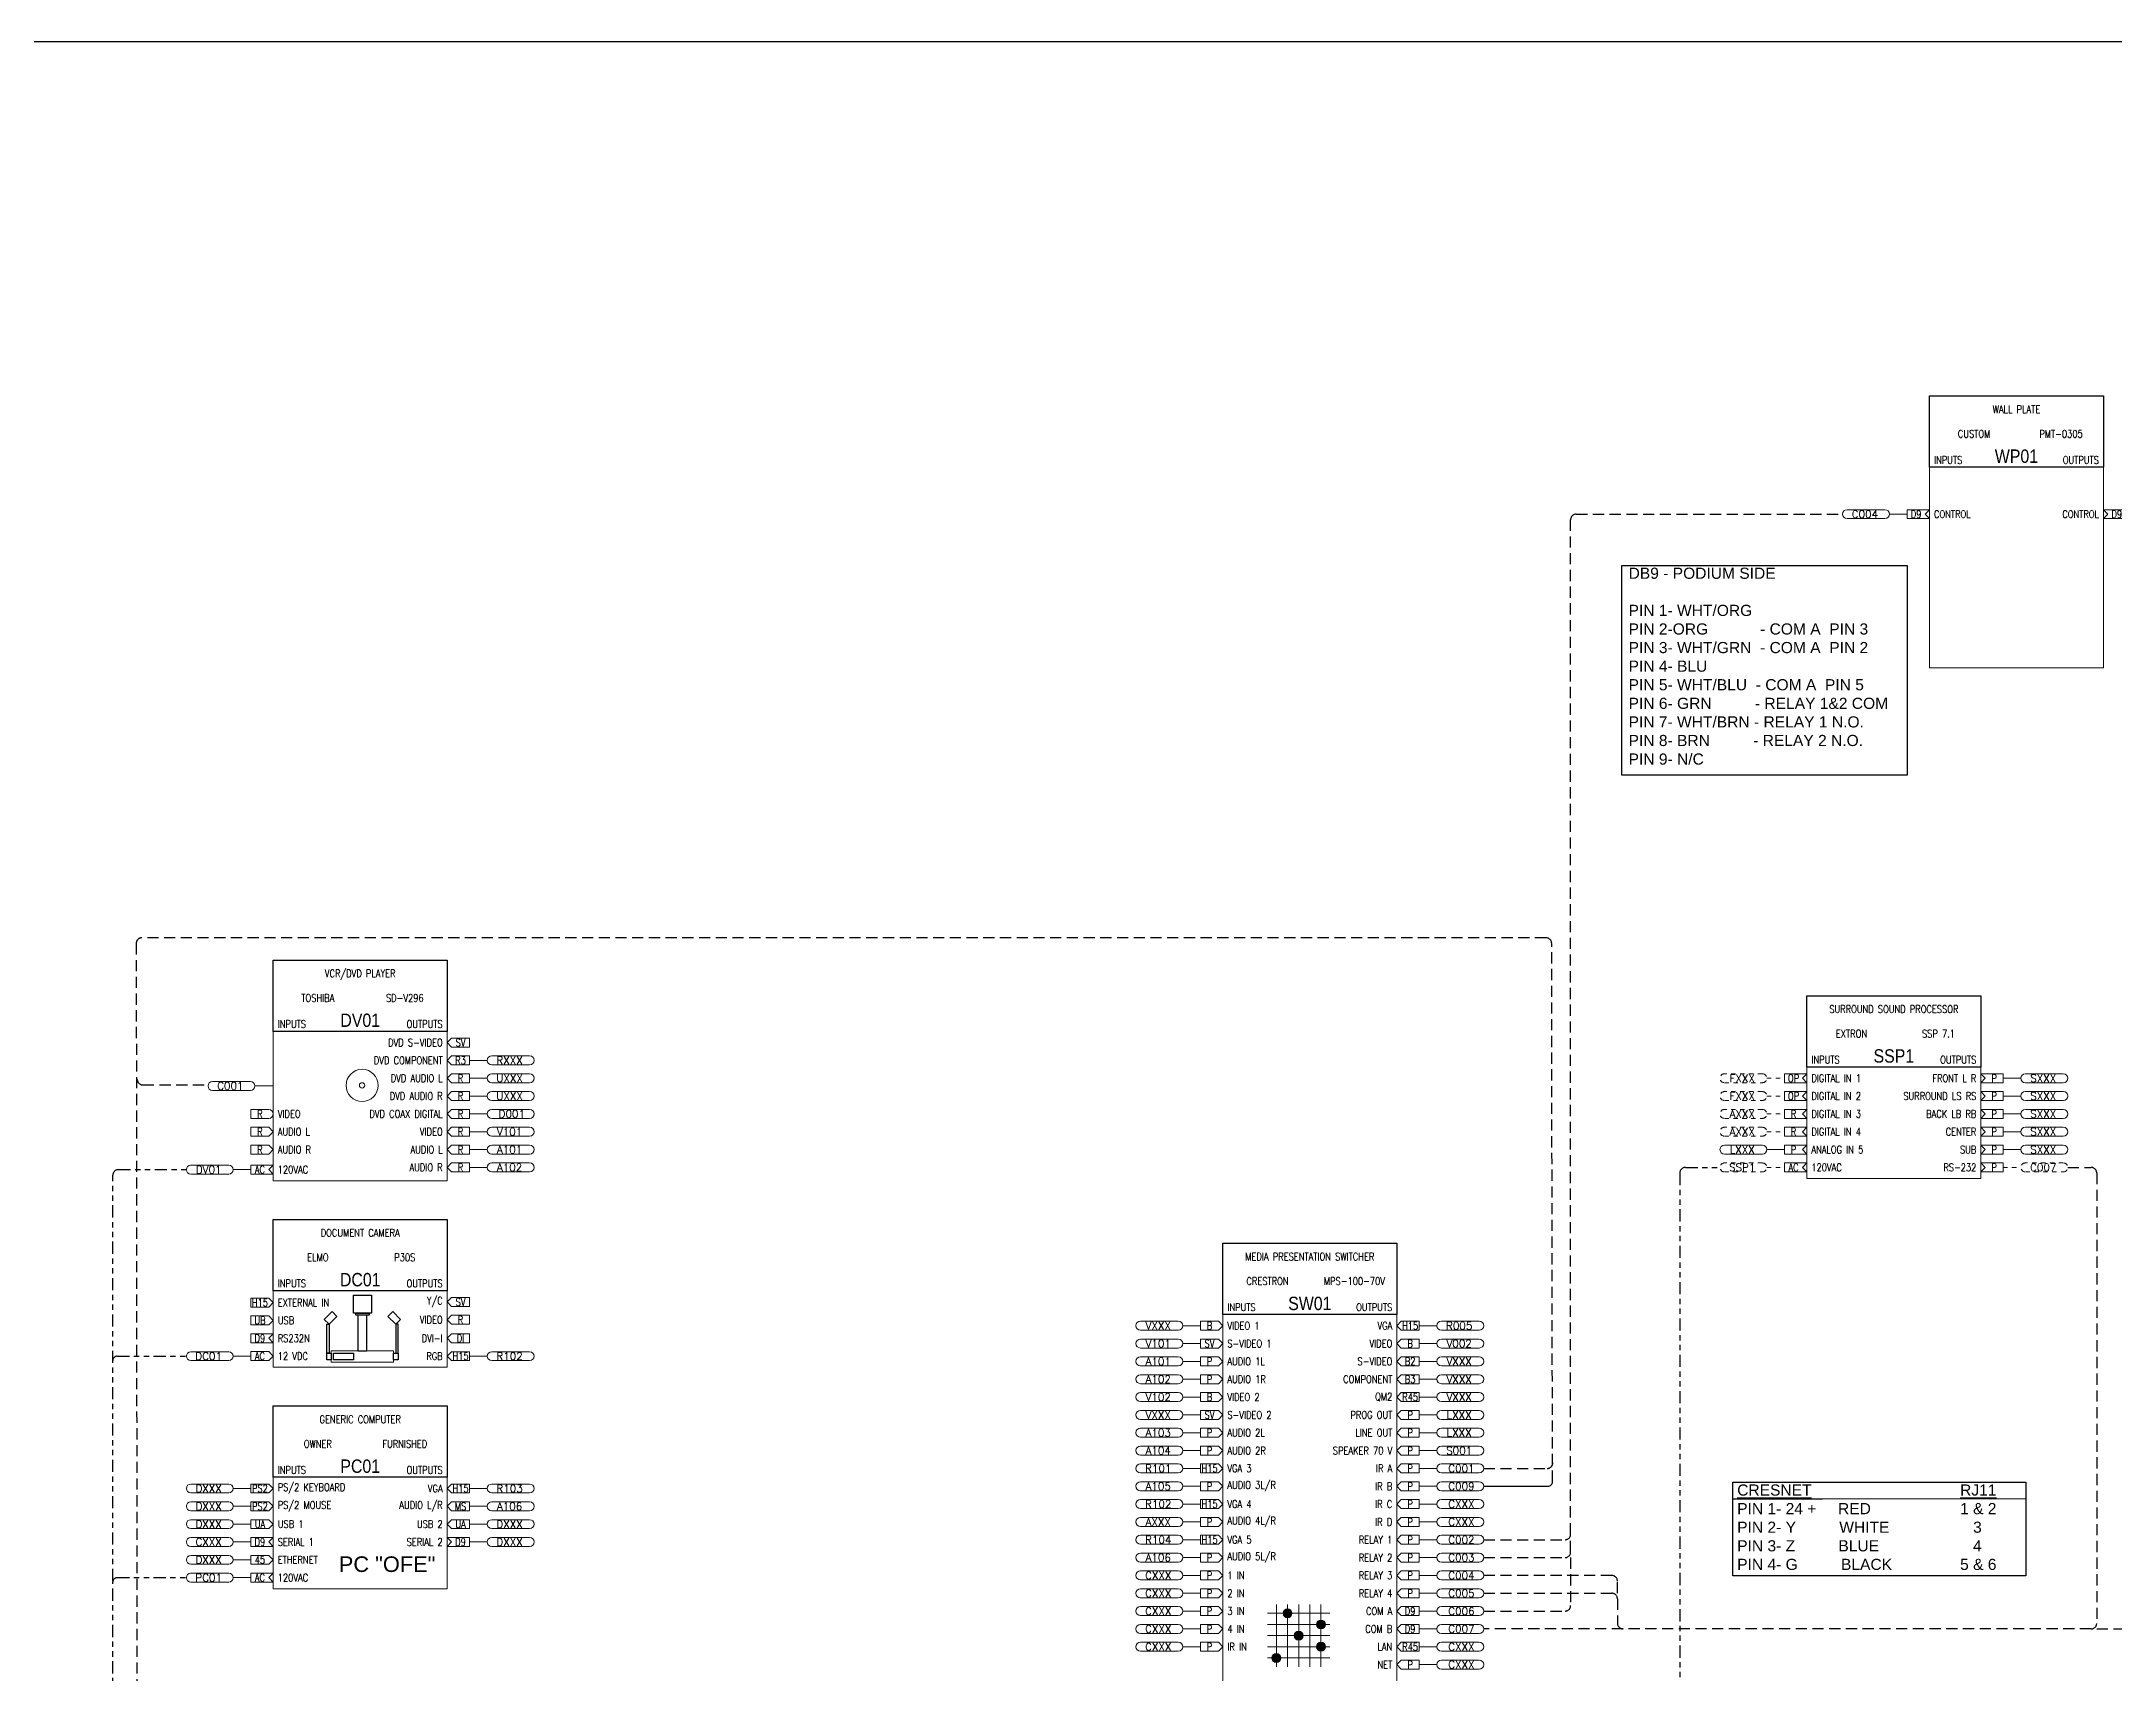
# Model space of a CAD drawing. Header units: inches. Extents: x -21 to 1517, y -4 to 60.
# Drawn here: x 170.2 to 216.7, y 22.9 to 59.5 of the extents above; entities that cross this region are included whole.
import ezdxf
from ezdxf.enums import TextEntityAlignment as Align

# ---------------------------------------------------------------- set-up
doc = ezdxf.new("R2010")
doc.units = ezdxf.units.IN
doc.header["$MEASUREMENT"] = 0
for name, pattern in [('5LVL-VID', [0.625, 0.25, -0.0625, 0, -0.0625, 0, -0.0625, 0, -0.0625, 0, -0.0625, 0, -0.0625]), ('ANA-AUD', [0.5, 0.25, 0.25]), ('CONTROL', [0.375, 0.25, -0.125]), ('DIG-AUD', [0.815, 0.275, -0.1, 0.12, -0.1, 0.12, -0.1])]:
    doc.linetypes.add(name, pattern=pattern)
doc.layers.get('0').update_dxf_attribs({"lineweight": 20})
for name, color, linetype in [('AUDIO', 1, 'Continuous'), ('BORDER', 7, 'Continuous'), ('CONNECTORS', 7, 'Continuous'), ('CONTROL', 5, 'Continuous'), ('CONTROL WIRENUMBER', 7, 'Continuous'), ('DATA', 21, 'Continuous'), ('DATA WIRENUMBER', 7, 'Continuous'), ('DEVICES', 7, 'Continuous'), ('POWER', 40, 'Continuous'), ('SIG_AUD_DIGITAL', 2, 'DIG-AUD'), ('SIG_AUDIO_ANALOG', 1, 'ANA-AUD'), ('SIG_CONTROL', 5, 'CONTROL'), ('SIG_POWER', 40, 'DIG-AUD'), ('SIG_RGBHV', 3, '5LVL-VID'), ('TEXT', 4, 'Continuous'), ('VIDEO', 3, 'Continuous'), ('WIRE NUMBER', 7, 'Continuous')]:
    doc.layers.add(name, color=color, linetype=linetype)
doc.styles.add('ARIAL', font='arial.ttf')
doc.styles.add('DZ', font='arial.ttf', dxfattribs={"height": 0.6})
doc.styles.add('ROMANS', font='romans.shx', dxfattribs={"width": 0.8})
doc.styles.get("Standard").update_dxf_attribs({"font": 'romans.shx'})
doc.styles.add('VSI', font='arial.ttf', dxfattribs={"width": 0.85})

# ---------------------------------------------------------------- blocks, each defined once
blk = doc.blocks.new('F_SYMBOL_DOC CAM')
at = {"layer": 'DEVICES', "ltscale": 0.5}
for points in [[(-0.75, 0.2), (-0.856, 0.306), (-0.679, 0.483), (-0.573, 0.377)], [(-0.2, 0.85), (0.2, 0.85), (0.2, 0.45), (-0.2, 0.45)], [(0.75, 0.2), (0.856, 0.306), (0.679, 0.483), (0.573, 0.377)], [(-0.75, -0.45), (-0.8, -0.45), (-0.8, 0.2), (-0.75, 0.2)], [(-0.15, 0.45), (0.15, 0.45), (0.15, 0.4), (-0.15, 0.4)], [(0.75, -0.45), (0.8, -0.45), (0.8, 0.2), (0.75, 0.2)], [(-0.8, -0.45), (-0.7, -0.45), (-0.7, -0.6), (-0.8, -0.6)], [(-0.65, -0.45), (-0.2, -0.45), (-0.2, -0.6), (-0.65, -0.6)], [(0.7, -0.45), (0.8, -0.45), (0.8, -0.6), (0.7, -0.6)]]:
    blk.add_lwpolyline(points, close=True, dxfattribs=at)
for points in [[(0.1, 0.45), (-0.1, 0.45)], [(-0.1, 0.4), (-0.1, -0.4), (0.1, -0.4), (0.1, 0.4)]]:
    blk.add_lwpolyline(points, dxfattribs=at)
at = {"layer": 'DEVICES', "lineweight": 9, "ltscale": 0.02}
blk.add_lwpolyline([(-0.7, -0.4), (0.7, -0.4), (0.7, -0.65), (-0.7, -0.65)], close=True, dxfattribs=at)
blk = doc.blocks.new('DEVICE HEADER')
at = {"layer": 'DEVICES', "ltscale": 0.5}
blk.add_lwpolyline([(0, 1.6), (3.9, 1.6), (3.9, 0), (0, 0)], close=True, dxfattribs=at)
at = {"layer": 'DEVICES', "ltscale": 0.5, "style": 'VSI', "width": 0.85}
blk.add_attdef('IDXX', text='', height=0.3, dxfattribs=at).set_placement((1.95, 0.25), align=Align.MIDDLE_CENTER)
at = {"layer": 'TEXT', "lineweight": 5, "ltscale": 0.02, "insert": (0.1, 0.25), "char_height": 0.17, "width": 1.85, "attachment_point": 1, "style": 'ROMANS'}
blk.add_mtext('{\\Fromans|c0;\\W0.8;INPUTS}', dxfattribs=at)
at = {"layer": 'TEXT', "lineweight": 5, "ltscale": 0.02, "insert": (3.8, 0.25), "char_height": 0.17, "width": 1.85, "attachment_point": 3}
blk.add_mtext('{\\Fromans|c0;\\W0.8;OUTPUTS}', dxfattribs=at)
at = {"layer": 'TEXT', "ltscale": 0.5, "style": 'ROMANS', "width": 0.8}
for tag, p in [('DESCRIPTION', (1.95, 1.3)), ('MAKE', (1, 0.75)), ('MODEL', (2.95, 0.75))]:
    blk.add_attdef(tag, text='', height=0.17, dxfattribs=at).set_placement(p, align=Align.MIDDLE_CENTER)
blk = doc.blocks.new('F_CONN_MALE IN LEFT')
at = {"lineweight": 5, "ltscale": 0.02}
for p, q in [((-0.5, 0.1), (-0.1, 0.1)), ((-0.5, 0.1), (-0.5, -0.1)), ((-0.1, -0.1), (-0.5, -0.1))]:
    blk.add_line(p, q, dxfattribs=at)
at = {"lineweight": 20, "ltscale": 0.02}
for p, q in [((0, 0), (-0.1, 0.1)), ((-0.1, -0.1), (0, 0))]:
    blk.add_line(p, q, dxfattribs=at)
at = {"layer": 'DEVICES', "ltscale": 0.5, "width": 0.8, "flags": 4}
blk.add_attdef('XX', text='', height=0.17, dxfattribs=at).set_placement((-0.3, 0), align=Align.MIDDLE_CENTER)
blk = doc.blocks.new('F_CONN_MALE OUT RIGHT')
at = {"lineweight": 20, "ltscale": 0.02}
for p, q in [((0, 0), (0.1, 0.1)), ((0.1, -0.1), (0, 0))]:
    blk.add_line(p, q, dxfattribs=at)
at = {"lineweight": 5, "ltscale": 0.02}
for p, q in [((0.5, 0.1), (0.1, 0.1)), ((0.5, 0.1), (0.5, -0.1)), ((0.1, -0.1), (0.5, -0.1))]:
    blk.add_line(p, q, dxfattribs=at)
at = {"layer": 'DEVICES', "ltscale": 0.5, "width": 0.8, "flags": 4}
blk.add_attdef('XX', text='', height=0.17, dxfattribs=at).set_placement((0.3, 0), align=Align.MIDDLE_CENTER)
blk = doc.blocks.new('CABLE NUMBER OUT')
at = {"linetype": 'ByBlock', "lineweight": 5, "ltscale": 0.02}
blk.add_line((0, 0), (0.4, 0), dxfattribs=at)
blk.add_lwpolyline([(0.5, 0.1, 1), (0.5, -0.1, -1), (0.5, -0.1), (1.35, -0.1, 1), (1.35, 0.1), (0.5, 0.1)], format="xyb", close=True, dxfattribs=at)
at = {"layer": 'WIRE NUMBER', "ltscale": 0.5}
blk.add_attdef('XXXX', text='', height=0.17, dxfattribs=at).set_placement((0.9, 0), align=Align.MIDDLE_CENTER)
at = {"layer": 'WIRE NUMBER', "ltscale": 0.5, "style": 'ROMANS', "width": 0.8}
blk.add_attdef('DESC OUT', text='', height=0.1, dxfattribs=at).set_placement((1.5, 0), align=Align.BOTTOM_LEFT)
blk.add_attdef('DESC IN', text='', height=0.1, dxfattribs=at).set_placement((1.5, -0.05), align=Align.TOP_LEFT)
blk = doc.blocks.new('F_CONN_FEMALE IN LEFT')
at = {"lineweight": 5, "ltscale": 0.02}
for p, q in [((-0.5, 0.1), (0, 0.1)), ((-0.5, 0.1), (-0.5, -0.1)), ((0, -0.1), (-0.5, -0.1))]:
    blk.add_line(p, q, dxfattribs=at)
at = {"lineweight": 20, "ltscale": 0.02}
for p, q in [((-0.1, 0), (0, 0.1)), ((0, -0.1), (-0.1, 0))]:
    blk.add_line(p, q, dxfattribs=at)
at = {"layer": 'DEVICES', "ltscale": 0.5, "width": 0.8, "flags": 4}
blk.add_attdef('XX', text='', height=0.17, dxfattribs=at).set_placement((-0.3, 0), align=Align.MIDDLE_CENTER)
blk = doc.blocks.new('F_CONN_IR IN LEFT')
at = {"lineweight": 5, "ltscale": 0.02}
for p, q in [((-0.5, 0.1), (-0.1, 0.1)), ((-0.5, 0.1), (-0.5, -0.1)), ((-0.1, -0.1), (-0.5, -0.1))]:
    blk.add_line(p, q, dxfattribs=at)
blk.add_arc((-0.1, 0), 0.1, 270, 90, dxfattribs=at)
at = {"layer": 'DEVICES', "ltscale": 0.5, "width": 0.8, "flags": 4}
blk.add_attdef('IR', text='', height=0.17, dxfattribs=at).set_placement((-0.3, 0), align=Align.MIDDLE_CENTER)
blk = doc.blocks.new('F_CONN_FEMALE OUT RIGHT')
at = {"lineweight": 20, "ltscale": 0.02}
for p, q in [((0.1, 0), (0, 0.1)), ((0, -0.1), (0.1, 0))]:
    blk.add_line(p, q, dxfattribs=at)
at = {"lineweight": 5, "ltscale": 0.02}
for p, q in [((0.5, 0.1), (0, 0.1)), ((0.5, 0.1), (0.5, -0.1)), ((0, -0.1), (0.5, -0.1))]:
    blk.add_line(p, q, dxfattribs=at)
at = {"layer": 'DEVICES', "ltscale": 0.5, "width": 0.8, "flags": 4}
blk.add_attdef('XX', text='', height=0.17, dxfattribs=at).set_placement((0.3, 0), align=Align.MIDDLE_CENTER)
blk = doc.blocks.new('CABLE NUMBER IN')
at = {"linetype": 'ByBlock', "lineweight": 5, "ltscale": 0.02}
blk.add_line((-0.4, 0), (0, 0), dxfattribs=at)
blk.add_lwpolyline([(-1.35, 0.1, 1), (-1.35, -0.1, -1), (-1.35, -0.1), (-0.5, -0.1, 1), (-0.5, 0.1), (-1.35, 0.1)], format="xyb", close=True, dxfattribs=at)
at = {"layer": 'WIRE NUMBER', "ltscale": 0.5, "width": 0.8}
blk.add_attdef('DESC IN', text='', height=0.1, dxfattribs=at).set_placement((-1.5, 0), align=Align.BOTTOM_RIGHT)
at = {"layer": 'WIRE NUMBER', "ltscale": 0.5}
blk.add_attdef('XXXX', text='', height=0.17, dxfattribs=at).set_placement((-0.95, 0), align=Align.MIDDLE_CENTER)
at = {"layer": 'WIRE NUMBER', "ltscale": 0.5, "width": 0.8}
blk.add_attdef('DESC OUT', text='', height=0.1, dxfattribs=at).set_placement((-1.5, -0.05), align=Align.TOP_RIGHT)
blk = doc.blocks.new('F_DATA_TAG_R')
at = {"layer": 'DATA', "lineweight": 5, "ltscale": 0.02}
blk.add_line((0, 0), (0.4, 0), dxfattribs=at)
blk.add_lwpolyline([(0.5, 0.1, 1), (0.5, -0.1, -1), (0.5, -0.1), (1.35, -0.1, 1), (1.35, 0.1), (0.5, 0.1)], format="xyb", close=True, dxfattribs=at)
at = {"layer": 'DATA WIRENUMBER', "ltscale": 0.5}
blk.add_attdef('DXXX', text='', height=0.17, dxfattribs=at).set_placement((0.95, 0), align=Align.MIDDLE_CENTER)
blk = doc.blocks.new('F_CONTROL_TAG_L')
at = {"layer": 'CONTROL', "lineweight": 5, "ltscale": 0.02}
blk.add_line((-0.4, 0), (0, 0), dxfattribs=at)
blk.add_lwpolyline([(-1.35, 0.1, 1), (-1.35, -0.1, -1), (-1.35, -0.1), (-0.5, -0.1, 1), (-0.5, 0.1), (-1.35, 0.1)], format="xyb", close=True, dxfattribs=at)
at = {"layer": 'CONTROL WIRENUMBER', "ltscale": 0.5}
blk.add_attdef('CXXX', text='', height=0.17, dxfattribs=at).set_placement((-0.95, 0), align=Align.MIDDLE_CENTER)
blk = doc.blocks.new('F_SYMBOL_MATRIX')
at = {"layer": 'DEVICES', "lineweight": 20, "ltscale": 0.02}
h = blk.add_hatch(color=256, dxfattribs=at)
edge = h.paths.add_edge_path()
edge.add_arc((-0.25, 0.5), 0.1, 0, 360)
h = blk.add_hatch(color=256, dxfattribs=at)
edge = h.paths.add_edge_path()
edge.add_arc((0, 0), 0.1, 0, 360)
h = blk.add_hatch(color=256, dxfattribs=at)
edge = h.paths.add_edge_path()
edge.add_arc((0.5, 0.25), 0.1, 0, 360)
h = blk.add_hatch(color=256, dxfattribs=at)
edge = h.paths.add_edge_path()
edge.add_arc((-0.5, -0.5), 0.1, 0, 360)
h = blk.add_hatch(color=256, dxfattribs=at)
edge = h.paths.add_edge_path()
edge.add_arc((0.5, -0.25), 0.1, 0, 360)
for p, q in [((0.7, 0.5), (-0.7, 0.5)), ((-0.5, 0.7), (-0.5, -0.7)), ((-0.25, 0.7), (-0.25, -0.7)), ((0, 0.7), (0, -0.7)), ((0.25, 0.7), (0.25, -0.7)), ((0.5, 0.7), (0.5, -0.7)), ((0.7, 0.25), (-0.7, 0.25)), ((0.7, 0), (-0.7, 0)), ((0.7, -0.25), (-0.7, -0.25)), ((0.7, -0.5), (-0.7, -0.5))]:
    blk.add_line(p, q, dxfattribs=at)
for centre in [(-0.25, 0.5), (0, 0), (0.5, 0.25), (-0.5, -0.5), (0.5, -0.25)]:
    blk.add_circle(centre, 0.1, dxfattribs=at)
blk = doc.blocks.new('F_CONTROL_TAG_R')
at = {"layer": 'CONTROL', "lineweight": 5, "ltscale": 0.02}
blk.add_line((0, 0), (0.4, 0), dxfattribs=at)
blk.add_lwpolyline([(0.5, 0.1, 1), (0.5, -0.1, -1), (0.5, -0.1), (1.35, -0.1, 1), (1.35, 0.1), (0.5, 0.1)], format="xyb", close=True, dxfattribs=at)
at = {"layer": 'CONTROL WIRENUMBER', "ltscale": 0.5}
blk.add_attdef('CXXX', text='', height=0.17, dxfattribs=at).set_placement((0.95, 0), align=Align.MIDDLE_CENTER)

msp = doc.modelspace()

# ---------------------------------------------------------------- linework, layer by layer
at = {"layer": 'BORDER'}
for points in [[(205.65, 47.75), (212.05, 47.75), (212.05, 43.05), (205.65, 43.05)], [(208.136, 27.19), (214.712, 27.19), (214.712, 25.09), (208.136, 25.09)]]:
    msp.add_lwpolyline(points, close=True, dxfattribs=at)
at = {"layer": 'CONTROL'}
msp.add_line((202.55, 27.1), (203.993, 27.1), dxfattribs=at)
msp.add_arc((203.993, 27.2), 0.1, 270, 0.0824, dxfattribs=at)
at = {"layer": 'Defpoints', "ltscale": 0.5}
msp.add_lwpolyline([(168.6, 59.5), (252.9, 59.5), (252.9, -3.75), (168.6, -3.75)], close=True, dxfattribs=at)
at = {"layer": 'DEVICES', "lineweight": 5, "ltscale": 0.02}
for points in [[(212.55, 49.95), (216.45, 49.95), (216.45, 45.45), (212.55, 45.45)], [(175.4, 37.3), (179.3, 37.3), (179.3, 33.95), (175.4, 33.95)], [(209.8, 36.5), (213.7, 36.5), (213.7, 34), (209.8, 34)], [(175.4, 31.483), (179.3, 31.483), (179.3, 29.767), (175.4, 29.767)], [(196.7, 30.95), (200.6, 30.95), (200.6, 22), (196.7, 22)], [(175.4, 27.3), (179.3, 27.3), (179.3, 24.8), (175.4, 24.8)]]:
    msp.add_lwpolyline(points, close=True, dxfattribs=at)
at = {"layer": 'DEVICES', "lineweight": 20, "ltscale": 0.02}
for radius in [0.36, 0.06]:
    msp.add_circle((177.392, 36.09), radius, dxfattribs=at)
at = {"layer": 'SIG_CONTROL'}
for p, q in [((204.625, 48.9), (210.6, 48.9)), ((204.5, 26.025), (204.5, 48.775)), ((172.326, 39.274), (172.349, 13.616)), ((203.95, 39.4), (172.451, 39.4)), ((204.093, 27.2), (204.075, 39.275)), ((172.474, 36.1), (173.875, 36.1)), ((215.65, 34.25), (216.175, 34.25)), ((216.3, 34.125), (216.3, 24.025)), ((202.55, 27.5), (203.975, 27.5)), ((202.55, 25.9), (204.375, 25.9)), ((204.5, 25.625), (204.5, 25.9)), ((202.55, 25.5), (204.375, 25.5)), ((204.5, 25.5), (204.5, 24.425)), ((205.425, 25.1), (202.55, 25.1)), ((202.55, 24.7), (205.425, 24.7)), ((205.55, 24.7), (205.55, 24.975)), ((202.55, 24.3), (204.375, 24.3)), ((205.55, 24.575), (205.55, 24.025)), ((216.175, 23.9), (202.55, 23.9)), ((216.3, 23.9), (231.775, 23.9))]:
    msp.add_line(p, q, dxfattribs=at)
for centre, start, end in [((204.625, 48.775), 90, 180), ((172.451, 39.275), 90, 180.4276), ((203.95, 39.275), 0.1204, 90), ((172.474, 36.225), 180.4276, 270), ((216.175, 34.125), 0, 90), ((203.975, 27.625), 270, 0.1204), ((204.375, 26.025), 270, 0), ((204.375, 25.625), 270, 0), ((205.425, 24.975), 0, 90), ((205.425, 24.575), 360, 90), ((204.375, 24.425), 270, 0), ((205.675, 24.025), 180, 270), ((216.175, 24.025), 270, 0)]:
    msp.add_arc(centre, 0.125, start, end, dxfattribs=at)
at = {"layer": 'SIG_POWER'}
for p, q in [((171.8, 24.975), (171.8, 34.075)), ((171.925, 34.2), (173.45, 34.2)), ((206.95, 34.125), (206.95, 14.025)), ((207.075, 34.25), (207.85, 34.25)), ((171.9, 30.017), (173.45, 30.017)), ((171.8, 16.383), (171.8, 24.95)), ((171.9, 25.05), (173.45, 25.05))]:
    msp.add_line(p, q, dxfattribs=at)
for centre, radius in [((171.925, 34.075), 0.125), ((207.075, 34.125), 0.125), ((171.9, 29.917), 0.1), ((171.9, 24.95), 0.1)]:
    msp.add_arc(centre, radius, 90, 180, dxfattribs=at)
at = {"layer": 'TEXT'}
for p, q in [((214.712, 26.813), (208.136, 26.814)), ((208.136, 26.814), (210.15, 26.814))]:
    msp.add_line(p, q, dxfattribs=at)

# ---------------------------------------------------------------- block references
at = {"layer": 'AUDIO'}
for p, values in [((179.8, 36.25), {'XXXX': 'UXXX'}), ((179.8, 35.85), {'XXXX': 'UXXX'}), ((179.8, 34.65), {'XXXX': 'A101'}), ((179.8, 34.25), {'XXXX': 'A102'}), ((179.8, 26.65), {'XXXX': 'A106'})]:
    msp.add_blockref('CABLE NUMBER OUT', p, dxfattribs=at).add_auto_attribs(values)
at = {"layer": 'AUDIO', "ltscale": 0.5}
for name, p, values in [('CABLE NUMBER IN', (196.2, 29.9), {'XXXX': 'A101'}), ('CABLE NUMBER IN', (196.2, 29.5), {'XXXX': 'A102'}), ('CABLE NUMBER IN', (196.2, 28.3), {'XXXX': 'A103'}), ('CABLE NUMBER OUT', (201.1, 28.7), {'XXXX': 'LXXX'}), ('CABLE NUMBER OUT', (201.1, 28.3), {'XXXX': 'LXXX'}), ('CABLE NUMBER IN', (196.2, 27.9), {'XXXX': 'A104'}), ('CABLE NUMBER OUT', (201.1, 27.9), {'XXXX': 'S001'}), ('CABLE NUMBER IN', (196.2, 27.1), {'XXXX': 'A105'}), ('CABLE NUMBER IN', (196.2, 26.3), {'XXXX': 'AXXX'}), ('CABLE NUMBER IN', (196.2, 25.5), {'XXXX': 'A106'})]:
    msp.add_blockref(name, p, dxfattribs=at).add_auto_attribs(values)
at = {"layer": 'CONNECTORS'}
for name, p, values in [('F_CONN_FEMALE IN LEFT', (212.55, 48.9), {'XX': 'D9'}), ('F_CONN_FEMALE OUT RIGHT', (216.45, 48.9), {'XX': 'D9'}), ('F_CONN_MALE OUT RIGHT', (179.3, 37.05), {'XX': 'SV'}), ('F_CONN_MALE OUT RIGHT', (179.3, 36.65), {'XX': 'R3'}), ('F_CONN_MALE OUT RIGHT', (179.3, 36.25), {'XX': 'R'}), ('F_CONN_FEMALE IN LEFT', (209.8, 36.25), {'XX': 'OP'}), ('F_CONN_FEMALE OUT RIGHT', (213.7, 36.25), {'XX': 'P'}), ('F_CONN_MALE OUT RIGHT', (179.3, 35.85), {'XX': 'R'}), ('F_CONN_FEMALE IN LEFT', (209.8, 35.85), {'XX': 'OP'}), ('F_CONN_FEMALE OUT RIGHT', (213.7, 35.85), {'XX': 'P'}), ('F_CONN_IR IN LEFT', (175.4, 35.45), {'IR': 'R'}), ('F_CONN_MALE OUT RIGHT', (179.3, 35.45), {'XX': 'R'}), ('F_CONN_FEMALE IN LEFT', (209.8, 35.45), {'XX': 'R'}), ('F_CONN_FEMALE OUT RIGHT', (213.7, 35.45), {'XX': 'P'}), ('F_CONN_MALE IN LEFT', (175.4, 35.05), {'XX': 'R'}), ('F_CONN_MALE OUT RIGHT', (179.3, 35.05), {'XX': 'R'}), ('F_CONN_FEMALE IN LEFT', (209.8, 35.05), {'XX': 'R'}), ('F_CONN_FEMALE OUT RIGHT', (213.7, 35.05), {'XX': 'P'}), ('F_CONN_MALE IN LEFT', (175.4, 34.65), {'XX': 'R'}), ('F_CONN_MALE OUT RIGHT', (179.3, 34.65), {'XX': 'R'}), ('F_CONN_FEMALE IN LEFT', (209.8, 34.65), {'XX': 'P'}), ('F_CONN_FEMALE OUT RIGHT', (213.7, 34.65), {'XX': 'P'}), ('F_CONN_FEMALE IN LEFT', (175.4, 34.2), {'XX': 'AC'}), ('F_CONN_MALE OUT RIGHT', (179.3, 34.25), {'XX': 'R'}), ('F_CONN_FEMALE IN LEFT', (209.8, 34.25), {'XX': 'AC'}), ('F_CONN_FEMALE OUT RIGHT', (213.7, 34.25), {'XX': 'P'}), ('F_CONN_MALE IN LEFT', (175.4, 31.219), {'XX': 'H15'}), ('F_CONN_MALE OUT RIGHT', (179.3, 31.233), {'XX': 'SV'}), ('F_CONN_MALE IN LEFT', (175.4, 30.819), {'XX': 'UB'}), ('F_CONN_MALE OUT RIGHT', (179.3, 30.833), {'XX': 'R'}), ('F_CONN_FEMALE IN LEFT', (175.4, 30.419), {'XX': 'D9'}), ('F_CONN_MALE OUT RIGHT', (179.3, 30.417), {'XX': 'DI'}), ('F_CONN_MALE IN LEFT', (175.4, 30.019), {'XX': 'AC'}), ('F_CONN_MALE OUT RIGHT', (179.3, 30.017), {'XX': 'H15'}), ('F_CONN_MALE IN LEFT', (175.4, 27.05), {'XX': 'PS2'}), ('F_CONN_MALE OUT RIGHT', (179.3, 27.05), {'XX': 'H15'}), ('F_CONN_MALE IN LEFT', (175.4, 26.65), {'XX': 'PS2'}), ('F_CONN_MALE OUT RIGHT', (179.3, 26.65), {'XX': 'MS'}), ('F_CONN_MALE IN LEFT', (175.4, 26.25), {'XX': 'UA'}), ('F_CONN_MALE OUT RIGHT', (179.3, 26.25), {'XX': 'UA'}), ('F_CONN_FEMALE IN LEFT', (175.4, 25.85), {'XX': 'D9'}), ('F_CONN_FEMALE OUT RIGHT', (179.3, 25.85), {'XX': 'D9'}), ('F_CONN_MALE IN LEFT', (175.4, 25.45), {'XX': '45'}), ('F_CONN_FEMALE IN LEFT', (175.4, 25.05), {'XX': 'AC'})]:
    msp.add_blockref(name, p, dxfattribs=at).add_auto_attribs(values)
at = {"layer": 'CONNECTORS', "ltscale": 0.5}
for name, p, values in [('F_CONN_MALE IN LEFT', (196.7, 30.7), {'XX': 'B'}), ('F_CONN_MALE OUT RIGHT', (200.6, 30.7), {'XX': 'H15'}), ('F_CONN_MALE IN LEFT', (196.7, 30.3), {'XX': 'SV'}), ('F_CONN_MALE OUT RIGHT', (200.6, 30.3), {'XX': 'B'}), ('F_CONN_MALE IN LEFT', (196.7, 29.9), {'XX': 'P'}), ('F_CONN_MALE OUT RIGHT', (200.6, 29.9), {'XX': 'B2'}), ('F_CONN_MALE IN LEFT', (196.7, 29.5), {'XX': 'P'}), ('F_CONN_MALE OUT RIGHT', (200.6, 29.5), {'XX': 'B3'}), ('F_CONN_MALE IN LEFT', (196.7, 29.1), {'XX': 'B'}), ('F_CONN_MALE OUT RIGHT', (200.6, 29.1), {'XX': 'R45'}), ('F_CONN_MALE IN LEFT', (196.7, 28.7), {'XX': 'SV'}), ('F_CONN_MALE IN LEFT', (196.7, 28.3), {'XX': 'P'}), ('F_CONN_MALE OUT RIGHT', (200.6, 28.7), {'XX': 'P'}), ('F_CONN_MALE OUT RIGHT', (200.6, 28.3), {'XX': 'P'}), ('F_CONN_MALE IN LEFT', (196.7, 27.9), {'XX': 'P'}), ('F_CONN_MALE OUT RIGHT', (200.6, 27.9), {'XX': 'P'}), ('F_CONN_MALE IN LEFT', (196.7, 27.5), {'XX': 'H15'}), ('F_CONN_MALE OUT RIGHT', (200.6, 27.5), {'XX': 'P'}), ('F_CONN_MALE IN LEFT', (196.7, 27.1), {'XX': 'P'}), ('F_CONN_MALE OUT RIGHT', (200.6, 27.1), {'XX': 'P'}), ('F_CONN_MALE IN LEFT', (196.7, 26.7), {'XX': 'H15'}), ('F_CONN_MALE OUT RIGHT', (200.6, 26.7), {'XX': 'P'}), ('F_CONN_MALE IN LEFT', (196.7, 26.3), {'XX': 'P'}), ('F_CONN_MALE OUT RIGHT', (200.6, 26.3), {'XX': 'P'}), ('F_CONN_MALE IN LEFT', (196.7, 25.9), {'XX': 'H15'}), ('F_CONN_MALE IN LEFT', (196.7, 25.5), {'XX': 'P'}), ('F_CONN_MALE OUT RIGHT', (200.6, 25.9), {'XX': 'P'}), ('F_CONN_MALE OUT RIGHT', (200.6, 25.5), {'XX': 'P'}), ('F_CONN_MALE IN LEFT', (196.7, 25.1), {'XX': 'P'}), ('F_CONN_MALE OUT RIGHT', (200.6, 25.1), {'XX': 'P'}), ('F_CONN_MALE IN LEFT', (196.7, 24.7), {'XX': 'P'}), ('F_CONN_MALE OUT RIGHT', (200.6, 24.7), {'XX': 'P'}), ('F_CONN_MALE IN LEFT', (196.7, 24.3), {'XX': 'P'}), ('F_CONN_MALE OUT RIGHT', (200.6, 24.3), {'XX': 'D9'}), ('F_CONN_MALE IN LEFT', (196.7, 23.9), {'XX': 'P'}), ('F_CONN_MALE OUT RIGHT', (200.6, 23.9), {'XX': 'D9'}), ('F_CONN_MALE IN LEFT', (196.7, 23.5), {'XX': 'P'}), ('F_CONN_MALE OUT RIGHT', (200.6, 23.5), {'XX': 'R45'}), ('F_CONN_MALE OUT RIGHT', (200.6, 23.1), {'XX': 'P'})]:
    msp.add_blockref(name, p, dxfattribs=at).add_auto_attribs(values)
at = {"layer": 'CONTROL'}
msp.add_blockref('CABLE NUMBER IN', (174.9, 25.85), dxfattribs=at).add_auto_attribs({'XXXX': 'CXXX'})
at = {"layer": 'CONTROL', "ltscale": 0.5}
for p in [(196.2, 25.1), (196.2, 24.7), (196.2, 24.3), (196.2, 23.9), (196.2, 23.5)]:
    msp.add_blockref('CABLE NUMBER IN', p, dxfattribs=at).add_auto_attribs({'XXXX': 'CXXX'})
at = {"layer": 'DATA'}
for name, p in [('CABLE NUMBER IN', (174.9, 27.05)), ('CABLE NUMBER IN', (174.9, 26.65)), ('CABLE NUMBER IN', (174.9, 26.25)), ('CABLE NUMBER OUT', (179.8, 26.25)), ('CABLE NUMBER OUT', (179.8, 25.85)), ('CABLE NUMBER IN', (174.9, 25.45))]:
    msp.add_blockref(name, p, dxfattribs=at).add_auto_attribs({'XXXX': 'DXXX'})
at = {"layer": 'DEVICES', "ltscale": 0.5}
for p, values in [((175.4, 37.3), {'MODEL': 'SD-V296', 'MAKE': 'TOSHIBA', 'DESCRIPTION': 'VCR/DVD PLAYER', 'IDXX': 'DV01'}), ((196.7, 30.95), {'MODEL': 'MPS-100-70V', 'MAKE': 'CRESTRON', 'DESCRIPTION': 'MEDIA PRESENTATION SWITCHER', 'IDXX': 'SW01'}), ((175.4, 27.3), {'MODEL': 'FURNISHED', 'MAKE': 'OWNER', 'DESCRIPTION': 'GENERIC COMPUTER', 'IDXX': 'PC01'})]:
    msp.add_blockref('DEVICE HEADER', p, dxfattribs=at).add_auto_attribs(values)
at = {"layer": 'DEVICES'}
msp.add_blockref('DEVICE HEADER', (175.4, 31.483), dxfattribs=at).add_auto_attribs({'DESCRIPTION': 'DOCUMENT CAMERA', 'MAKE': 'ELMO', 'MODEL': 'P30S', 'IDXX': 'DC01'})
msp.add_blockref('F_SYMBOL_DOC CAM', (177.4, 30.533), dxfattribs=at)
at = {"layer": 'DEVICES', "ltscale": 0.5}
msp.add_blockref('F_SYMBOL_MATRIX', (198.4, 23.75), dxfattribs=at)
at = {"layer": 'POWER'}
for p, values in [((174.9, 34.2), {'XXXX': 'DV01'}), ((174.9, 30.017), {'XXXX': 'DC01'}), ((174.9, 25.05), {'XXXX': 'PC01'})]:
    msp.add_blockref('CABLE NUMBER IN', p, dxfattribs=at).add_auto_attribs(values)
at = {"layer": 'SIG_AUD_DIGITAL'}
for name, p, values in [('DEVICE HEADER', (212.55, 49.95), {'DESCRIPTION': 'WALL PLATE', 'MAKE': 'CUSTOM', 'MODEL': 'PMT-0305', 'IDXX': 'WP01'}), ('CABLE NUMBER IN', (209.3, 36.25), {'XXXX': 'FXXX'}), ('CABLE NUMBER IN', (209.3, 35.85), {'XXXX': 'FXXX'}), ('F_DATA_TAG_R', (179.8, 35.45), {'DXXX': 'D001'}), ('CABLE NUMBER IN', (209.3, 35.45), {'XXXX': 'AXXX'}), ('CABLE NUMBER IN', (209.3, 35.05), {'XXXX': 'AXXX'})]:
    msp.add_blockref(name, p, dxfattribs=at).add_auto_attribs(values)
at = {"layer": 'SIG_AUDIO_ANALOG'}
for name, p, values in [('CABLE NUMBER OUT', (214.2, 36.25), {'XXXX': 'SXXX'}), ('CABLE NUMBER OUT', (214.2, 35.85), {'XXXX': 'SXXX'}), ('CABLE NUMBER OUT', (214.2, 35.45), {'XXXX': 'SXXX'}), ('CABLE NUMBER OUT', (214.2, 35.05), {'XXXX': 'SXXX'}), ('CABLE NUMBER IN', (209.3, 34.65), {'XXXX': 'LXXX'}), ('CABLE NUMBER OUT', (214.2, 34.65), {'XXXX': 'SXXX'})]:
    msp.add_blockref(name, p, dxfattribs=at).add_auto_attribs(values)
at = {"layer": 'SIG_CONTROL'}
msp.add_blockref('F_CONTROL_TAG_L', (212.05, 48.9), dxfattribs=at)
for name, p, values in [('F_CONTROL_TAG_L', (212.05, 48.9), {'CXXX': 'C004'}), ('F_CONTROL_TAG_L', (175.386, 36.077), {'CXXX': 'C001'}), ('CABLE NUMBER OUT', (214.2, 34.25), {'XXXX': 'C007'})]:
    msp.add_blockref(name, p, dxfattribs=at).add_auto_attribs(values)
at = {"layer": 'SIG_POWER'}
msp.add_blockref('CABLE NUMBER IN', (209.3, 34.25), dxfattribs=at).add_auto_attribs({'XXXX': 'SSP1'})
at = {"layer": 'SIG_RGBHV'}
for name, p, values in [('DEVICE HEADER', (209.8, 36.5), {'DESCRIPTION': 'SURROUND SOUND PROCESSOR', 'MAKE': 'EXTRON', 'MODEL': 'SSP 7.1', 'IDXX': 'SSP1'}), ('F_CONTROL_TAG_R', (201.1, 27.5), {'CXXX': 'C001'}), ('F_CONTROL_TAG_R', (201.1, 27.1), {'CXXX': 'C009'}), ('F_CONTROL_TAG_R', (201.1, 26.7), {'CXXX': 'CXXX'}), ('F_CONTROL_TAG_R', (201.1, 26.3), {'CXXX': 'CXXX'}), ('F_CONTROL_TAG_R', (201.1, 25.9), {'CXXX': 'C002'}), ('F_CONTROL_TAG_R', (201.1, 25.5), {'CXXX': 'C003'}), ('F_CONTROL_TAG_R', (201.1, 25.1), {'CXXX': 'C004'}), ('F_CONTROL_TAG_R', (201.1, 24.7), {'CXXX': 'C005'}), ('F_CONTROL_TAG_R', (201.1, 24.3), {'CXXX': 'C006'}), ('F_CONTROL_TAG_R', (201.1, 23.9), {'CXXX': 'C007'}), ('F_CONTROL_TAG_R', (201.1, 23.5), {'CXXX': 'CXXX'}), ('F_CONTROL_TAG_R', (201.1, 23.1), {'CXXX': 'CXXX'})]:
    msp.add_blockref(name, p, dxfattribs=at).add_auto_attribs(values)
at = {"layer": 'VIDEO'}
for p, values in [((179.8, 36.65), {'XXXX': 'RXXX'}), ((179.8, 35.05), {'XXXX': 'V101'}), ((179.8, 30.017), {'XXXX': 'R102'}), ((179.8, 27.05), {'XXXX': 'R103'})]:
    msp.add_blockref('CABLE NUMBER OUT', p, dxfattribs=at).add_auto_attribs(values)
at = {"layer": 'VIDEO', "ltscale": 0.5}
for name, p, values in [('CABLE NUMBER IN', (196.2, 30.7), {'XXXX': 'VXXX'}), ('CABLE NUMBER OUT', (201.1, 30.7), {'XXXX': 'R005'}), ('CABLE NUMBER IN', (196.2, 30.3), {'XXXX': 'V101'}), ('CABLE NUMBER OUT', (201.1, 30.3), {'XXXX': 'V002'}), ('CABLE NUMBER OUT', (201.1, 29.9), {'XXXX': 'VXXX'}), ('CABLE NUMBER OUT', (201.1, 29.5), {'XXXX': 'VXXX'}), ('CABLE NUMBER IN', (196.2, 29.1), {'XXXX': 'V102'}), ('CABLE NUMBER OUT', (201.1, 29.1), {'XXXX': 'VXXX'}), ('CABLE NUMBER IN', (196.2, 28.7), {'XXXX': 'VXXX'}), ('CABLE NUMBER IN', (196.2, 27.5), {'XXXX': 'R101'}), ('CABLE NUMBER IN', (196.2, 26.7), {'XXXX': 'R102'}), ('CABLE NUMBER IN', (196.2, 25.9), {'XXXX': 'R104'})]:
    msp.add_blockref(name, p, dxfattribs=at).add_auto_attribs(values)

# ---------------------------------------------------------------- texts
at = {"layer": 'DEVICES', "lineweight": 9, "ltscale": 0.5, "insert": (177.953, 25.35), "char_height": 0.35, "width": 2.69453, "attachment_point": 5, "style": 'DZ'}
msp.add_mtext('PC "OFE"', dxfattribs=at)
at = {"layer": 'TEXT', "lineweight": 5, "ltscale": 0.02, "char_height": 0.17}
for s, insert, width, attachment_point in [('{\\W0.8;CONTROL}', (212.65, 48.9), 1.85, 4), ('{\\W0.8;CONTROL}', (216.35, 48.9), 1.85, 6), ('{\\W0.8;DVD S-VIDEO}', (179.2, 37.05), 1.85, 6), ('{\\W0.8;DVD COMPONENT}', (179.2, 36.65), 1.85, 6), ('{\\W0.8;DVD AUDIO L}', (179.2, 36.25), 1.85, 6), ('{\\W0.8;DIGITAL IN 1}', (209.9, 36.25), 1.85, 4), ('{\\W0.8;FRONT L R}', (213.6, 36.25), 1.85, 6), ('{\\W0.8;DVD AUDIO R}', (179.2, 35.85), 1.85, 6), ('{\\W0.8;DIGITAL IN 2}', (209.9, 35.85), 1.85, 4), ('{\\W0.8;SURROUND LS RS}', (213.6, 35.85), 1.85, 6), ('{\\W0.8;VIDEO}', (175.5, 35.45), 1.85, 4), ('{\\W0.8;DVD COAX DIGITAL}', (179.2, 35.45), 1.97978, 6), ('{\\W0.8;DIGITAL IN 3}', (209.9, 35.45), 1.85, 4), ('{\\W0.8;BACK LB RB}', (213.6, 35.45), 1.85, 6), ('{\\W0.8;AUDIO L}', (175.5, 35.05), 1.85, 4), ('{\\W0.8;VIDEO}', (179.2, 35.05), 1.85, 6), ('{\\W0.8;DIGITAL IN 4}', (209.9, 35.05), 1.85, 4), ('{\\W0.8;CENTER}', (213.6, 35.05), 1.85, 6), ('{\\W0.8;AUDIO R}', (175.5, 34.65), 1.85, 4), ('{\\W0.8;AUDIO L}', (179.2, 34.65), 1.85, 6), ('{\\W0.8;ANALOG IN 5}', (209.9, 34.65), 1.85, 4), ('{\\W0.8;SUB}', (213.6, 34.65), 1.85, 6), ('{\\Fromans|c0;\\W0.8;120VAC}', (175.5, 34.2), 1.85, 4), ('{\\W0.8;AUDIO R}', (179.2, 34.25), 1.85, 6), ('{\\Fromans|c0;\\W0.8;120VAC}', (209.9, 34.25), 1.85, 4), ('{\\W0.8;RS-232}', (213.6, 34.25), 1.85, 6), ('{\\W0.8;EXTERNAL IN}', (175.5, 31.219), 1.85, 4), ('{\\W0.8;Y/C}', (179.2, 31.233), 1.85, 6), ('{\\W0.8;USB}', (175.5, 30.819), 1.85, 4), ('{\\W0.8;VIDEO}', (179.2, 30.833), 1.85, 6), ('{\\W0.8;VIDEO 1}', (196.8, 30.7), 1.85, 4), ('{\\W0.8;VGA}', (200.5, 30.7), 1.85, 6), ('{\\W0.8;RS232N}', (175.5, 30.419), 1.85, 4), ('{\\W0.8;DVI-I}', (179.2, 30.417), 1.85, 6), ('{\\W0.8;S-VIDEO 1}', (196.8, 30.3), 1.85, 4), ('{\\W0.8;VIDEO}', (200.5, 30.3), 1.85, 6), ('{\\W0.8;12 VDC}', (175.5, 30.019), 1.85, 4), ('{\\W0.8;RGB}', (179.2, 30.017), 1.85, 6), ('{\\W0.8;AUDIO 1L}', (196.8, 29.9), 1.85, 4), ('{\\W0.8;S-VIDEO}', (200.5, 29.9), 1.85, 6), ('{\\W0.8;AUDIO 1R}', (196.8, 29.5), 1.85, 4), ('{\\W0.8;COMPONENT}', (200.5, 29.5), 1.85, 6), ('{\\W0.8;VIDEO 2}', (196.8, 29.1), 1.85, 4), ('{\\W0.8;QM2}', (200.5, 29.1), 1.85, 6), ('{\\W0.8;AUDIO 2L}', (196.8, 28.3), 1.85, 4), ('{\\W0.8;S-VIDEO 2}', (196.8, 28.7), 1.85, 4), ('{\\W0.8;PROG OUT}', (200.5, 28.7), 1.85, 6), ('{\\W0.8;LINE OUT}', (200.5, 28.3), 1.85, 6), ('{\\W0.8;AUDIO 2R}', (196.8, 27.9), 1.85, 4), ('{\\W0.8;SPEAKER 70 V}', (200.5, 27.9), 1.85, 6), ('{\\W0.8;VGA 3}', (196.8, 27.5), 1.85, 4), ('{\\W0.8;IR A}', (200.5, 27.5), 1.85, 6), ('{\\W0.8;PS/2 KEYBOARD}', (175.5, 27.05), 1.85, 4), ('{\\W0.8;VGA}', (179.2, 27.05), 1.85, 6), ('{\\W0.8;AUDIO 3L/R}', (196.8, 27.1), 1.85, 4), ('{\\W0.8;IR B}', (200.5, 27.1), 1.85, 6), ('{\\W0.8;PS/2 MOUSE}', (175.5, 26.65), 1.85, 4), ('{\\W0.8;AUDIO L/R}', (179.2, 26.65), 1.85, 6), ('{\\W0.8;VGA 4}', (196.8, 26.7), 1.85, 4), ('{\\W0.8;IR C}', (200.5, 26.7), 1.85, 6), ('{\\W0.8;USB 1}', (175.5, 26.25), 1.85, 4), ('{\\W0.8;USB 2}', (179.2, 26.25), 1.85, 6), ('{\\W0.8;AUDIO 4L/R}', (196.8, 26.3), 1.85, 4), ('{\\W0.8;IR D}', (200.5, 26.3), 1.85, 6), ('{\\W0.8;SERIAL 1}', (175.5, 25.85), 1.85, 4), ('{\\W0.8;SERIAL 2}', (179.2, 25.85), 1.85, 6), ('{\\W0.8;VGA 5}', (196.8, 25.9), 1.85, 4), ('{\\W0.8;AUDIO 5L/R}', (196.8, 25.5), 1.85, 4), ('{\\W0.8;RELAY 1}', (200.5, 25.9), 1.85, 6), ('{\\W0.8;RELAY 2}', (200.5, 25.5), 1.85, 6), ('{\\W0.8;ETHERNET}', (175.5, 25.45), 1.85, 4), ('{\\Fromans|c0;\\W0.8;120VAC}', (175.5, 25.05), 1.85, 4), ('{\\W0.8;1 IN}', (196.8, 25.1), 1.85, 4), ('{\\W0.8;RELAY 3}', (200.5, 25.1), 1.85, 6), ('{\\W0.8;2 IN}', (196.8, 24.7), 1.85, 4), ('{\\W0.8;RELAY 4}', (200.5, 24.7), 1.85, 6), ('{\\W0.8;3 IN}', (196.8, 24.3), 1.85, 4), ('{\\W0.8;COM A}', (200.5, 24.3), 1.85, 6), ('{\\W0.8;4 IN}', (196.8, 23.9), 1.85, 4), ('{\\W0.8;COM B}', (200.5, 23.9), 1.85, 6), ('{\\W0.8;IR IN}', (196.8, 23.5), 1.85, 4), ('{\\W0.8;LAN}', (200.5, 23.5), 1.85, 6), ('{\\W0.8;NET}', (200.5, 23.1), 1.85, 6)]:
    msp.add_mtext(s, dxfattribs=dict(at, insert=insert, width=width, attachment_point=attachment_point))
at = {"layer": 'TEXT', "char_height": 0.25, "attachment_point": 1, "style": 'ARIAL'}
for s, insert, width in [('DB9 - PODIUM SIDE\\P\\PPIN 1- WHT/ORG\\PPIN 2-ORG            - COM A  PIN 3\\PPIN 3- WHT/GRN  - COM A  PIN 2\\PPIN 4- BLU\\PPIN 5- WHT/BLU  - COM A  PIN 5\\PPIN 6- GRN          - RELAY 1&2 COM\\PPIN 7- WHT/BRN - RELAY 1 N.O.\\PPIN 8- BRN          - RELAY 2 N.O. \\PPIN 9- N/C ', (205.8, 47.7), 6.5), ('{\\LCRESNET}^I^I^I^I{\\LRJ11\\P}PIN 1- 24 +     RED^I^I^I1 & 2\\PPIN 2- Y          WHITE^I^I   3\\PPIN 3- Z          BLUE^I^I   4\\PPIN 4- G          BLACK^I^I5 & 6', (208.236, 27.14), 6.39816)]:
    msp.add_mtext(s, dxfattribs=dict(at, insert=insert, width=width))

doc.saveas('drawing.dxf')
